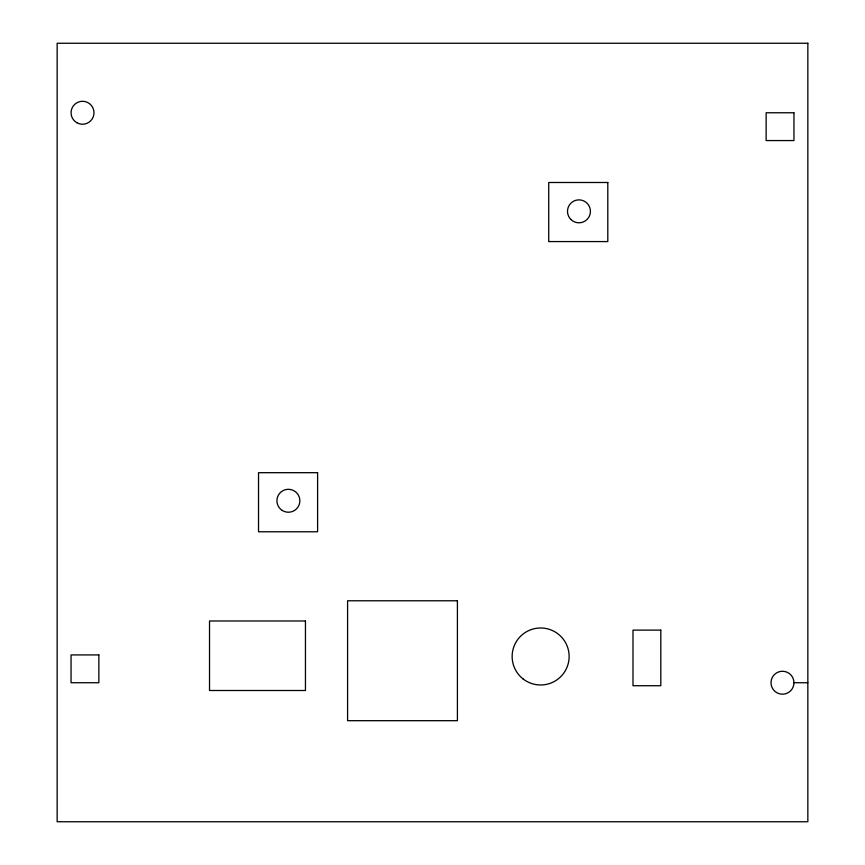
<?xml version="1.0" encoding="UTF-8"?>
<svg xmlns="http://www.w3.org/2000/svg" width="865" height="865" viewBox="0 0 865 865"><rect width="100%" height="100%" fill="white"/><g stroke="black" fill="none" stroke-linecap="round" stroke-linejoin="round"><path stroke-width="1.3" d="M793.951 682.734A11.472 11.472 0 0 0 776.748 672.797A11.472 11.472 0 0 0 776.748 692.66A11.472 11.472 0 0 0 793.951 682.734L807.845 682.734M807.845 43.25L57.155 43.25L57.155 821.75L807.845 821.75L807.845 43.25M793.951 112.764L766.141 112.764L766.141 140.562L793.951 140.562L793.951 112.764M607.803 182.493L548.724 182.493L548.724 241.573L607.803 241.573L607.803 182.493M317.606 472.69L258.527 472.69L258.527 531.77L317.606 531.77L317.606 472.69M457.412 600.775L347.589 600.775L347.589 720.686L457.412 720.686L457.412 600.775M305.453 620.984L209.525 620.984L209.525 690.497L305.453 690.497L305.453 620.984M660.806 630.12L632.996 630.12L632.996 685.729L660.806 685.729L660.806 630.12M98.859 654.924L71.049 654.924L71.049 682.734L98.859 682.734L98.859 654.924M282.293 510.48A11.472 11.472 0 0 0 299.852 501.192A11.472 11.472 0 0 0 283.028 490.628A11.472 11.472 0 0 0 282.293 510.48M570.846 219.44A11.472 11.472 0 0 0 590.038 214.304A11.472 11.472 0 0 0 575.993 200.258A11.472 11.472 0 0 0 570.846 219.44M76.79 122.689A11.472 11.472 0 0 0 93.993 112.764A11.472 11.472 0 0 0 76.79 102.827A11.472 11.472 0 0 0 76.79 122.689M522.925 678.809A28.502 28.502 0 0 0 568.824 660.665A28.502 28.502 0 0 0 530.159 629.98A28.502 28.502 0 0 0 522.925 678.809"/></g></svg>
